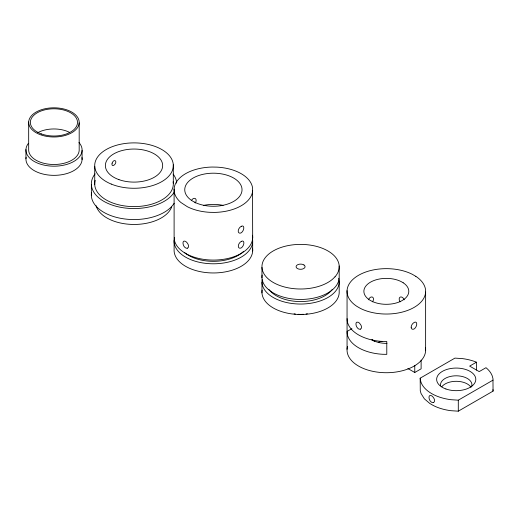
<?xml version="1.0" encoding="UTF-8"?>
<svg xmlns="http://www.w3.org/2000/svg" width="519" height="519" viewBox="0 0 519 519"><rect width="100%" height="100%" fill="white"/><g stroke="black" fill="none" stroke-linecap="round" stroke-linejoin="round"><path stroke-width="0.78" d="M368.471 299.794L368.678 299.346A3.944 2.128 -63 0 1 370.456 297.309A3.944 2.413 -56.8 0 1 372.48 297.147L372.752 297.322A3.886 2.627 -49.7 0 1 372.759 301.416L372.48 301.824M351.908 328.65L347.081 331.433L347.211 333.827A39.308 22.693 0 0 0 382.639 354.282L386.785 354.36L386.785 341.521L382.639 341.444A39.308 22.693 0 0 1 347.211 320.989L347.081 318.595M407.882 368.522L414.765 372.499L421.117 368.827L421.117 360.108M476.429 362.204L469.663 366.109L479.193 371.61L485.959 367.705L486.348 367.99A39.308 22.693 0 0 1 492.194 375.795L492.966 378.611L493.05 391.118L458.296 411.178L450.823 410.685A39.308 22.693 0 0 1 433.404 405.56L429.914 403.548L424.373 398.845L421.039 393.493L420.267 390.677L420.182 378.169L454.936 358.11L462.41 358.603A39.308 22.693 0 0 1 475.929 361.977L476.429 362.204L476.429 370.06M420.182 378.169C420.533 385.792 427.098 391.3 433.404 394.557A39.308 22.693 0 0 0 450.823 399.682L458.296 400.175L493.05 380.116M492.966 389.613L493.05 391.118M252.675 238.098L252.519 187.593A39.308 22.693 0 0 0 217.085 167.137L212.154 167.047A39.308 22.693 0 0 0 174.105 189.013L174.105 236.67A39.308 22.693 0 0 0 214.619 260.064A39.308 22.693 0 0 0 252.519 235.25M174.105 189.013L174.254 191.861A39.308 22.693 0 0 0 180.878 202.481L187.398 206.75A39.308 22.693 0 0 0 209.689 212.316L214.619 212.407A39.308 22.693 0 0 0 252.675 190.441M458.296 400.175L458.296 411.178M425.625 292.061L425.625 350.74M414.765 365.363L414.765 372.499M347.055 290.634L347.055 349.319M339.192 266L339.192 276.452A38.633 22.304 0 0 1 299.366 299.444A38.633 22.304 0 0 1 262.121 275.051M339.192 281.032L339.192 291.49A38.633 22.304 0 0 1 299.366 314.482A38.633 22.304 0 0 1 262.121 290.089M261.965 267.402L261.965 277.853M261.965 282.433L261.965 292.891M252.675 241.809L252.675 250.982M174.105 240.381L174.105 249.555A39.308 22.693 0 0 0 214.619 272.949A39.308 22.693 0 0 0 252.519 248.134M173.301 164.867L173.301 183.201M94.73 166.288L94.73 184.628M91.363 184.686L91.363 195.695M82.08 150.4L82.08 159.567M79.186 122.86A25.269 14.59 0 0 1 40.618 134.797A25.269 14.59 0 0 1 41.994 109.548A25.269 14.59 0 0 1 79.186 122.86L79.186 150.367A25.269 14.59 0 0 1 53.139 164.491A25.269 14.59 0 0 1 28.675 149.453L28.675 121.946M25.95 149.543L25.95 158.717M203.351 205.446A28.636 16.53 0 0 1 208.91 204.603L212.485 204.408A28.636 16.53 0 0 1 223.086 205.375M195.293 202.994A3.938 2.413 -56.8 0 0 195.728 202.118L195.89 201.664A3.867 2.614 -49.7 0 0 195.89 199.302L195.728 199.011A3.938 2.413 -56.8 0 0 193.321 198.582L192.977 198.783A3.938 2.128 -63 0 0 191.479 200.49M252.519 238.961A39.308 22.693 0 0 1 212.154 263.782A39.308 22.693 0 0 1 174.566 237.546M243.541 251.391A35.026 20.222 0 0 1 184.414 252.468M37.79 132.65A23.582 13.617 0 0 1 69.527 132.358M81.95 157.529A28.078 16.206 0 0 1 53.866 175.351A28.078 16.206 0 0 1 26.112 157.361M78.966 142.537A28.078 16.206 0 0 1 55.04 166.171A28.078 16.206 0 0 1 28.195 143.614M374.549 341.359A15.719 9.076 0 0 1 372.331 339.478M378.338 342.216A15.719 9.076 0 0 1 381.952 341.314M386.973 343.364A20.222 11.678 0 0 1 371.747 339.77M425.47 347.892A39.308 22.693 0 0 1 385.104 372.713A39.308 22.693 0 0 1 347.522 346.478M400.175 301.837A3.912 2.524 53.3 0 1 399.669 297.556L399.902 297.335A3.957 2.563 54 0 1 400.811 296.965L401.498 297.024A3.931 2.271 60 0 1 402.88 297.822L403.49 298.516A3.918 1.959 65.9 0 1 404.191 299.807M441.792 386.772A15.719 9.076 0 0 1 456.714 381.303A15.719 9.076 0 0 1 471.012 387.297M440.566 385.727A15.719 9.076 0 0 1 456.714 375.801A15.719 9.076 0 0 1 471.752 386.292M174.17 203.266A42.675 24.64 0 0 1 124.709 218.966A42.675 24.64 0 0 1 91.532 192.601M174.17 192.264A42.675 24.64 0 0 1 118.06 206.763A42.675 24.64 0 0 1 95.068 173.846M173.184 174.131A42.675 24.64 0 0 1 176.668 183.142M173.145 181.78A39.308 22.693 0 0 1 132.78 206.594A39.308 22.693 0 0 1 95.198 180.365M171.627 207.1A38.458 22.207 0 0 1 132.883 224.448A38.458 22.207 0 0 1 96.106 205.725M307.391 313.774A22.557 13.02 0 0 1 306.093 313.989M303.44 314.28A22.557 13.02 0 0 1 298.055 314.3M295.395 314.034A22.557 13.02 0 0 1 294.091 313.833M338.738 278.249A38.633 22.304 0 0 1 301.792 304.03A38.633 22.304 0 0 1 262.121 279.637M332.108 289.608A34.351 19.832 0 0 1 300.579 301.565A34.351 19.832 0 0 1 269.056 289.608M112.136 163.174L112.052 163.491A2.725 1.473 -63 0 0 112.052 164.86L112.247 165.237A2.725 1.473 -63 0 0 113.765 165.276A2.725 1.667 -56.8 0 0 115.49 163.381L115.711 162.752A2.725 1.667 -56.8 0 0 115.711 161.383L115.49 160.987A2.725 1.667 -56.8 0 0 113.771 160.838A2.725 1.473 -63 0 0 112.247 162.849L112.136 163.174M335.002 276.822L332.53 279.235A38.633 22.304 0 0 1 266.532 277.237A38.633 22.304 0 0 1 300.177 244.397A38.633 22.304 0 0 1 335.002 276.822M241.341 226.303L240.998 226.505A3.931 2.407 -56.8 0 0 238.227 231.117A3.931 2.407 -56.8 0 0 240.998 232.914L241.341 232.707A3.931 2.121 -63 0 0 243.787 227.906A3.931 2.121 -63 0 0 241.341 226.303M241.426 241.354L241.088 241.562A3.931 2.407 -56.8 0 0 238.318 246.175A3.931 2.407 -56.8 0 0 241.088 247.972L241.426 247.764A3.931 2.121 -63 0 0 243.865 242.957A3.931 2.121 -63 0 0 241.426 241.354M187.573 248.121L187.281 248.231A3.931 2.271 60 0 1 184.018 246.35L183.765 245.922A3.918 1.959 65.9 0 1 183.765 241.244L184.018 241.153A3.931 2.271 60 0 1 187.281 243.041L187.573 243.443A3.918 2.524 53.3 0 1 187.573 248.121M360.523 329.124L359.349 329.215A3.931 2.271 60 0 1 357.909 328.41L356.722 326.931A3.918 1.959 65.9 0 1 356.722 322.247L357.909 322.189A3.931 2.271 60 0 1 359.291 322.987L360.523 324.446A3.918 2.524 53.3 0 1 360.523 329.13M433.579 402.478L433.294 402.595A3.931 2.271 60 0 1 430.024 400.707L429.777 400.285A3.918 1.959 65.9 0 1 429.777 395.601L430.024 395.51A3.931 2.271 60 0 1 433.294 397.398L433.579 397.801A3.918 2.524 53.3 0 1 433.579 402.485M415.823 276.342L412.333 274.324A39.308 22.693 0 0 0 358.545 275.297A39.308 22.693 0 0 0 356.858 306.353L360.348 308.37A39.308 22.693 0 0 0 414.136 307.391A39.308 22.693 0 0 0 415.823 276.342M403.185 282.771L401.193 281.616A22.46 12.969 0 0 0 370.456 282.174A22.46 12.969 0 0 0 369.496 299.924L371.487 301.072A22.46 12.969 0 0 0 402.225 300.514A22.46 12.969 0 0 0 403.185 282.771M303.952 264.982L303.55 264.755A4.489 2.595 0 0 0 297.406 264.865A4.489 2.595 0 0 0 297.212 268.414L297.608 268.641A4.489 2.595 0 0 0 303.758 268.531A4.489 2.595 0 0 0 303.952 264.982M194.45 202.131L191.907 200.658A28.636 16.53 0 0 1 206.556 173.67A28.636 16.53 0 0 1 241.199 193.671A28.636 16.53 0 0 1 194.45 202.131M41.507 133.973A23.582 13.617 0 0 0 77.506 122.828A23.582 13.617 0 0 0 42.785 110.404A23.582 13.617 0 0 0 41.507 133.973M411.178 327.236A3.931 2.407 -56.8 0 0 414.136 328.942A3.931 2.121 -63 0 0 416.738 324.025A3.931 2.121 -63 0 0 414.136 322.52A3.931 2.407 -56.8 0 0 411.178 327.236M445.899 388.978A19.579 11.308 0 0 0 475.793 379.726A19.579 11.308 0 0 0 446.969 369.405A19.579 11.308 0 0 0 445.899 388.978M118.929 179.626A28.636 16.53 0 0 0 162.642 166.093A28.636 16.53 0 0 0 120.486 151.003A28.636 16.53 0 0 0 118.929 179.626M111.248 184.076A39.308 22.693 0 0 0 173.145 167.715A39.308 22.693 0 0 0 117.657 144.944A39.308 22.693 0 0 0 111.248 184.076"/></g></svg>
